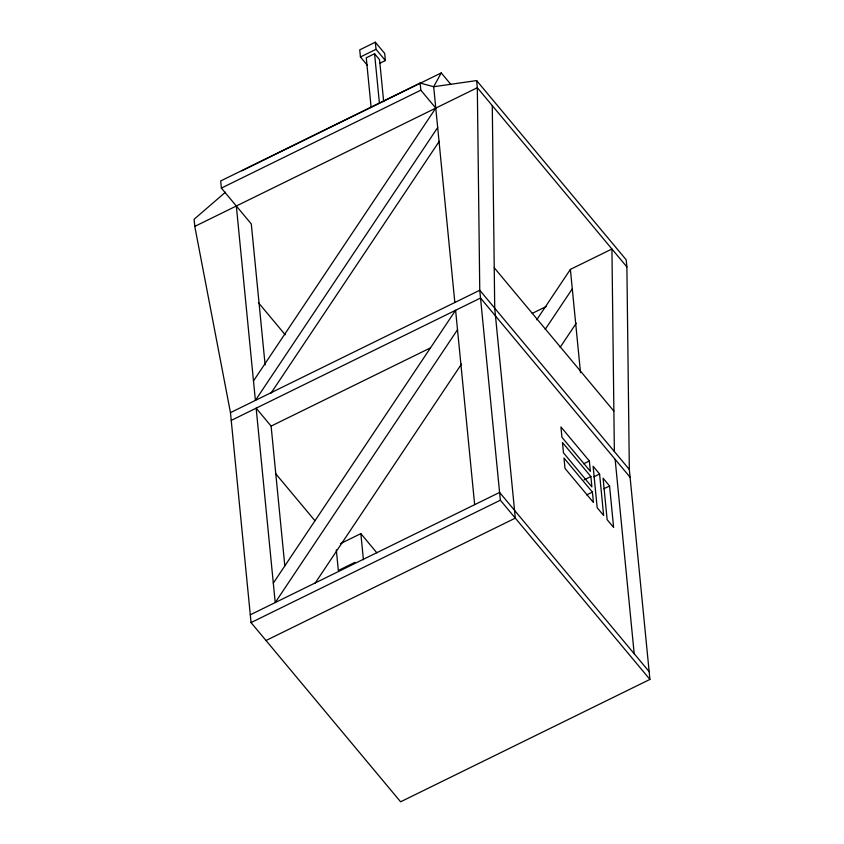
<?xml version="1.0" encoding="UTF-8"?>
<svg xmlns="http://www.w3.org/2000/svg" width="844" height="844" viewBox="0 0 844 844"><rect width="100%" height="100%" fill="white"/><g stroke="black" fill="none" stroke-linecap="round" stroke-linejoin="round"><path stroke-width="1.27" d="M450.812 84.379L441.254 72.922L433.679 86.721L454.832 302.5M253.485 380.961L435.778 108.106L420.818 90.181L420.122 83.06L220.685 180.964L221.381 188.085L251.29 223.934L265.121 364.935M437.677 127.549L255.394 400.404L236.331 206.01M270.892 393.325L439.27 141.286M273.308 583.13L455.602 310.276L474.655 504.67M457.501 329.719L275.218 602.574L256.154 408.179L271.114 426.104L284.808 565.807M315.065 583.236L461.478 364.07M536.71 319.802L570.386 269.394L611.932 249.001L614.369 451.551M545.203 329.382L572.285 288.838M560.152 347.306L576.262 323.199M225.422 192.232L194.088 219.282L194.785 226.403L230.465 412.642L251.048 622.587L400.615 801.8L649.912 679.42L629.329 469.475L626.892 266.926L626.185 259.794L476.628 80.581L433.679 86.721L420.122 83.06M379.811 63.268L385.381 60.536L384.685 53.415L375.327 42.2L359.734 49.859L360.43 56.981L367.446 65.389M360.43 56.981L376.034 49.332L375.327 42.2M383.661 101.586L379.557 59.702L374.567 53.731L366.264 57.814L371.138 107.547M241.806 170.826L441.254 72.922M221.381 188.085L420.818 90.181M194.785 226.403L477.324 87.713L476.628 80.581M230.465 412.642L479.761 290.262L477.324 87.713L626.892 266.926M231.224 420.417L480.531 298.037L630.088 477.25M271.114 426.104L430.429 347.897M532.237 313.388L546.395 306.435M340.459 543.641L360.852 533.63L376.878 552.841M354.955 562.336L338.338 570.491L336.302 549.75M250.288 614.812L499.585 492.432L649.152 671.645M251.048 622.587L500.355 500.207L479.761 290.262L629.329 469.475M583.689 463.767L589.355 460.993L560.933 426.937L561.946 437.308L590.367 471.353L589.355 460.993M584.08 479.877L590.874 476.543L562.463 442.488L563.476 452.859L591.887 486.914L590.874 476.543M593.923 476.807L599.588 474.022L593.11 466.257L597.172 507.729L603.65 515.494L599.588 474.022M266.008 640.512L515.304 518.132L494.721 308.187L492.284 105.637M586.738 494.879L592.404 492.094L563.982 458.039L564.995 468.409L593.416 502.465L592.404 492.094M603.893 488.76L609.558 485.975L603.08 478.21L607.142 519.682L613.62 527.447L609.558 485.975M376.034 49.332L385.381 60.536M494.236 267.759L613.883 411.133M500.355 500.207L649.912 679.42M258.38 302.616L285.219 334.773M275.534 473.516L314.96 520.748M615.139 459.326L634.192 653.72M570.386 269.394L580.503 372.626M374.567 53.731L379.452 103.464M360.852 533.63L363.416 559.741"/></g></svg>
